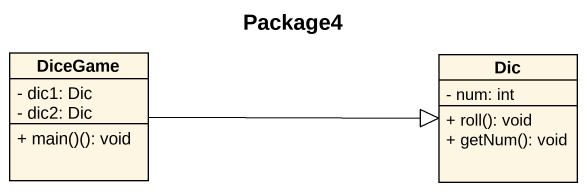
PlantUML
@startuml
title Package4
hide circle
hide empty members
skinparam classAttributeIconSize 0
class DiceGame {
  - dic1: Dic
  - dic2: Dic
  + main()(): void
}
class Dic {
  - num: int
  + roll(): void
  + getNum(): void
}
DiceGame -right-|> Dic
@enduml
